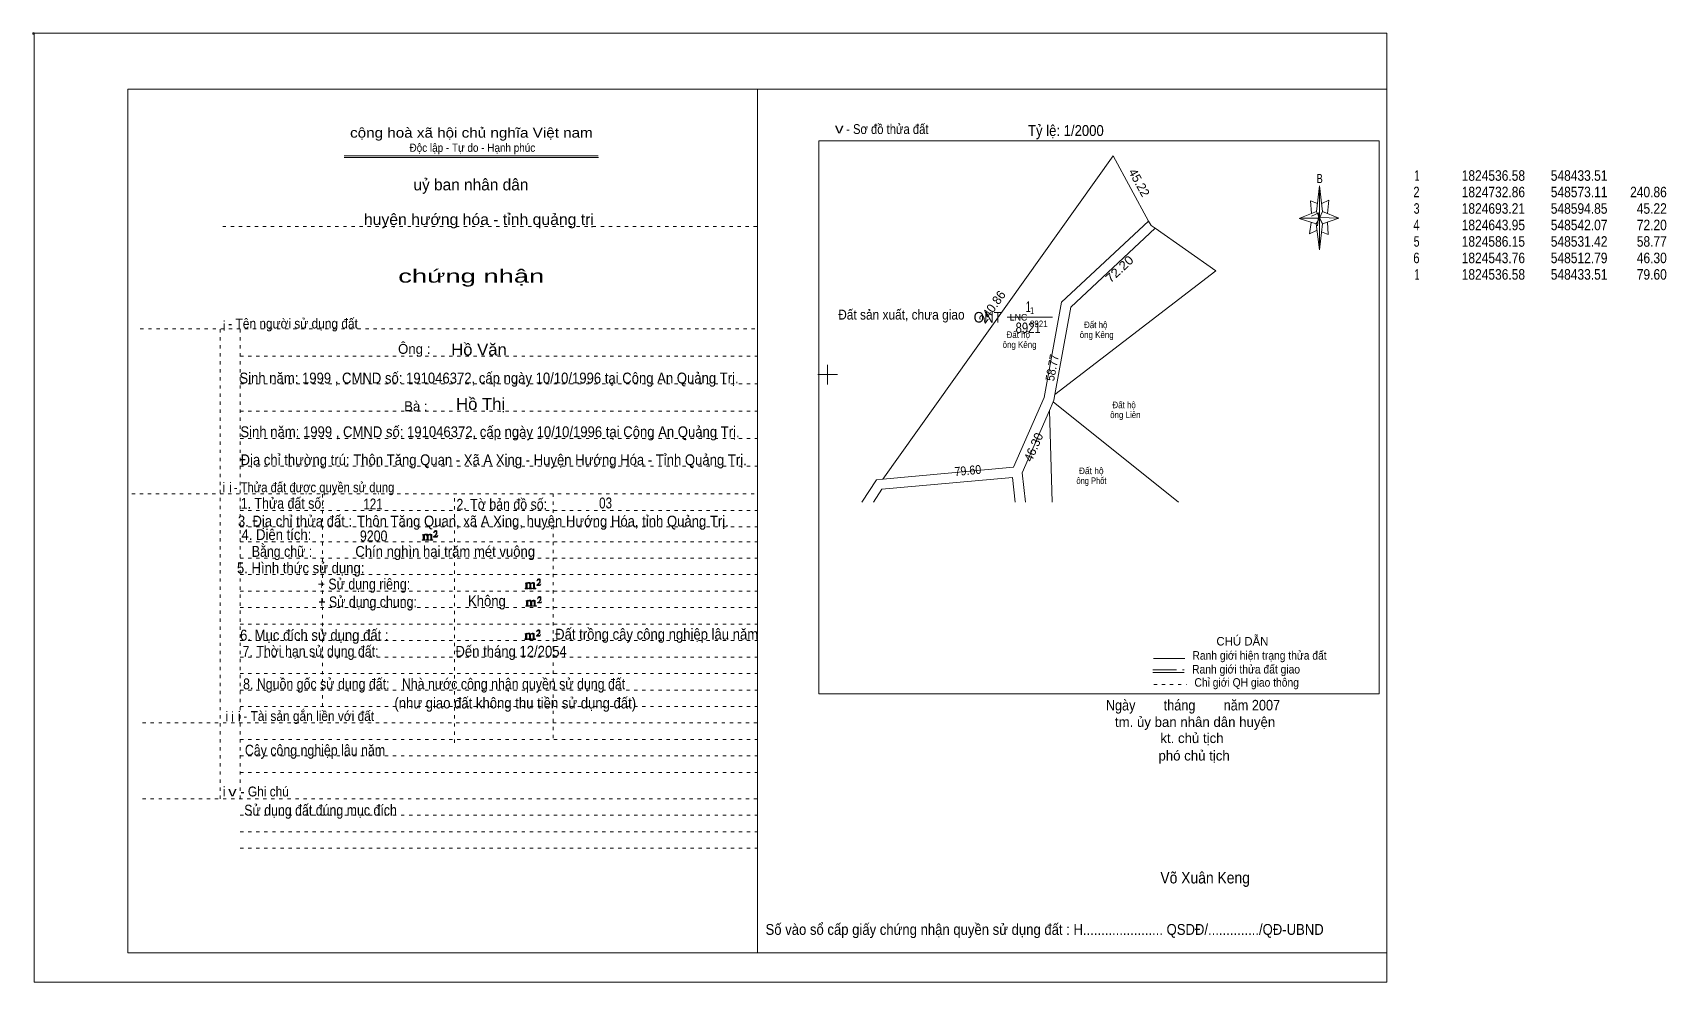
# Model space of a CAD drawing. Header units: centimetres. Extents: x -1.6 to 48, y -3.3 to 25.5.
import ezdxf
from ezdxf.enums import TextEntityAlignment as Align

# ---------------------------------------------------------------- set-up
doc = ezdxf.new("R2010")
doc.units = ezdxf.units.CM
doc.header["$LTSCALE"] = 0.12
doc.linetypes.add('DOTTED', pattern=[1.5, 0.3, -1.2])
doc.linetypes.add('LONG_DASHED', pattern=[7.5, 6, -1.5])
for name, color, linetype, lineweight in [('1', 7, 'DOTTED', 13), ('13', 7, 'Continuous', 13), ('22', 7, 'Continuous', 13), ('33', 7, 'LONG_DASHED', 13), ('4', 7, 'Continuous', 13), ('5', 7, 'Continuous', 13), ('50', 7, 'Continuous', 13), ('63', 7, 'Continuous', 13)]:
    doc.layers.add(name, color=color, linetype=linetype, lineweight=lineweight)
for name, color, linetype in [('10', 7, 'Continuous'), ('23', 7, 'Continuous'), ('30', 7, 'Continuous')]:
    doc.layers.add(name, color=color, linetype=linetype)

msp = doc.modelspace()

# ---------------------------------------------------------------- hatches: boundary and pattern name
at = {"layer": '50'}
for points in [[(10.27, 10.13), (10.27, 10.12), (10.27, 10.11), (10.25, 10.11), (10.24, 10.11), (10.24, 10.1), (10.33, 10.1), (10.33, 10.11), (10.32, 10.11), (10.31, 10.11), (10.31, 10.12), (10.31, 10.13), (10.31, 10.24), (10.31, 10.25), (10.32, 10.26), (10.34, 10.26), (10.35, 10.26), (10.36, 10.26), (10.37, 10.25), (10.39, 10.22), (10.39, 10.13), (10.37, 10.12), (10.37, 10.11), (10.36, 10.11), (10.35, 10.11), (10.35, 10.1), (10.44, 10.1), (10.44, 10.11), (10.43, 10.11), (10.42, 10.11), (10.42, 10.12), (10.42, 10.13), (10.42, 10.24), (10.44, 10.26), (10.45, 10.26), (10.46, 10.26), (10.49, 10.26), (10.49, 10.25), (10.5, 10.24), (10.5, 10.22), (10.5, 10.13), (10.5, 10.12), (10.49, 10.11), (10.49, 10.11), (10.47, 10.11), (10.47, 10.1), (10.56, 10.1), (10.56, 10.11), (10.55, 10.11), (10.54, 10.11), (10.53, 10.12), (10.53, 10.13), (10.53, 10.2), (10.53, 10.25), (10.53, 10.26), (10.52, 10.27), (10.5, 10.28), (10.47, 10.28), (10.46, 10.28), (10.44, 10.27), (10.41, 10.25), (10.41, 10.26), (10.4, 10.28), (10.39, 10.28), (10.37, 10.28), (10.35, 10.28), (10.34, 10.28), (10.32, 10.26), (10.31, 10.26), (10.31, 10.25), (10.31, 10.25), (10.31, 10.26), (10.31, 10.28), (10.24, 10.26), (10.24, 10.26), (10.25, 10.26), (10.27, 10.25), (10.27, 10.24), (10.27, 10.23)], [(10.69, 10.19), (10.72, 10.24), (10.72, 10.24), (10.71, 10.22), (10.69, 10.22), (10.68, 10.22), (10.63, 10.22), (10.66, 10.26), (10.67, 10.27), (10.69, 10.28), (10.69, 10.3), (10.69, 10.32), (10.69, 10.34), (10.69, 10.35), (10.69, 10.37), (10.68, 10.38), (10.67, 10.38), (10.66, 10.39), (10.65, 10.39), (10.63, 10.38), (10.63, 10.38), (10.62, 10.37), (10.61, 10.35), (10.59, 10.33), (10.61, 10.33), (10.61, 10.35), (10.62, 10.35), (10.63, 10.36), (10.65, 10.36), (10.66, 10.36), (10.67, 10.35), (10.68, 10.35), (10.68, 10.32), (10.68, 10.3), (10.66, 10.28), (10.66, 10.26), (10.65, 10.25), (10.59, 10.2), (10.59, 10.19)], [(13.39, 8.66), (13.39, 8.65), (13.39, 8.64), (13.38, 8.64), (13.37, 8.64), (13.37, 8.62), (13.45, 8.62), (13.45, 8.64), (13.44, 8.64), (13.43, 8.64), (13.43, 8.65), (13.43, 8.66), (13.43, 8.77), (13.43, 8.78), (13.44, 8.79), (13.47, 8.79), (13.48, 8.79), (13.49, 8.79), (13.5, 8.78), (13.51, 8.74), (13.51, 8.66), (13.5, 8.65), (13.5, 8.64), (13.49, 8.64), (13.48, 8.64), (13.48, 8.62), (13.57, 8.62), (13.57, 8.64), (13.55, 8.64), (13.54, 8.64), (13.54, 8.65), (13.54, 8.66), (13.54, 8.77), (13.57, 8.79), (13.58, 8.79), (13.59, 8.79), (13.61, 8.79), (13.61, 8.78), (13.62, 8.77), (13.62, 8.74), (13.62, 8.66), (13.62, 8.65), (13.61, 8.64), (13.61, 8.64), (13.6, 8.64), (13.6, 8.62), (13.69, 8.62), (13.69, 8.64), (13.67, 8.64), (13.66, 8.64), (13.65, 8.65), (13.65, 8.66), (13.65, 8.73), (13.65, 8.78), (13.65, 8.79), (13.64, 8.8), (13.62, 8.81), (13.6, 8.81), (13.59, 8.81), (13.57, 8.8), (13.53, 8.78), (13.53, 8.79), (13.52, 8.81), (13.51, 8.81), (13.5, 8.81), (13.48, 8.81), (13.47, 8.81), (13.44, 8.79), (13.43, 8.79), (13.43, 8.78), (13.43, 8.78), (13.43, 8.79), (13.43, 8.81), (13.37, 8.79), (13.37, 8.79), (13.38, 8.79), (13.39, 8.78), (13.39, 8.77), (13.39, 8.76)], [(13.82, 8.72), (13.84, 8.77), (13.84, 8.77), (13.83, 8.74), (13.82, 8.74), (13.81, 8.74), (13.75, 8.74), (13.79, 8.79), (13.8, 8.8), (13.82, 8.81), (13.82, 8.83), (13.82, 8.84), (13.82, 8.87), (13.82, 8.88), (13.82, 8.9), (13.81, 8.91), (13.8, 8.91), (13.79, 8.92), (13.77, 8.92), (13.75, 8.91), (13.75, 8.91), (13.74, 8.9), (13.73, 8.88), (13.72, 8.86), (13.73, 8.86), (13.73, 8.88), (13.74, 8.88), (13.75, 8.89), (13.77, 8.89), (13.79, 8.89), (13.8, 8.88), (13.81, 8.88), (13.81, 8.84), (13.81, 8.83), (13.79, 8.81), (13.79, 8.79), (13.77, 8.78), (13.72, 8.73), (13.72, 8.72)], [(13.41, 8.12), (13.41, 8.11), (13.41, 8.1), (13.4, 8.1), (13.39, 8.1), (13.39, 8.09), (13.48, 8.09), (13.48, 8.1), (13.47, 8.1), (13.45, 8.1), (13.45, 8.11), (13.45, 8.12), (13.45, 8.23), (13.45, 8.24), (13.47, 8.26), (13.49, 8.26), (13.5, 8.26), (13.51, 8.26), (13.52, 8.24), (13.53, 8.21), (13.53, 8.12), (13.52, 8.11), (13.52, 8.1), (13.51, 8.1), (13.5, 8.1), (13.5, 8.09), (13.59, 8.09), (13.59, 8.1), (13.58, 8.1), (13.57, 8.1), (13.57, 8.11), (13.57, 8.12), (13.57, 8.23), (13.59, 8.26), (13.6, 8.26), (13.61, 8.26), (13.63, 8.26), (13.63, 8.24), (13.64, 8.23), (13.64, 8.21), (13.64, 8.12), (13.64, 8.11), (13.63, 8.1), (13.63, 8.1), (13.62, 8.1), (13.62, 8.09), (13.71, 8.09), (13.71, 8.1), (13.7, 8.1), (13.69, 8.1), (13.67, 8.11), (13.67, 8.12), (13.67, 8.2), (13.67, 8.24), (13.67, 8.26), (13.66, 8.27), (13.64, 8.28), (13.62, 8.28), (13.61, 8.28), (13.59, 8.27), (13.55, 8.24), (13.55, 8.26), (13.54, 8.28), (13.53, 8.28), (13.52, 8.28), (13.5, 8.28), (13.49, 8.28), (13.47, 8.26), (13.45, 8.26), (13.45, 8.24), (13.45, 8.24), (13.45, 8.26), (13.45, 8.28), (13.39, 8.26), (13.39, 8.26), (13.4, 8.26), (13.41, 8.24), (13.41, 8.23), (13.41, 8.22)], [(13.84, 8.19), (13.86, 8.23), (13.86, 8.23), (13.85, 8.21), (13.84, 8.21), (13.83, 8.21), (13.77, 8.21), (13.81, 8.26), (13.82, 8.27), (13.84, 8.28), (13.84, 8.3), (13.84, 8.31), (13.84, 8.33), (13.84, 8.34), (13.84, 8.37), (13.83, 8.38), (13.82, 8.38), (13.81, 8.39), (13.8, 8.39), (13.77, 8.38), (13.77, 8.38), (13.76, 8.37), (13.75, 8.34), (13.74, 8.32), (13.75, 8.32), (13.75, 8.34), (13.76, 8.34), (13.77, 8.36), (13.8, 8.36), (13.81, 8.36), (13.82, 8.34), (13.83, 8.34), (13.83, 8.31), (13.83, 8.3), (13.81, 8.28), (13.81, 8.26), (13.8, 8.24), (13.74, 8.2), (13.74, 8.19)], [(13.38, 7.12), (13.38, 7.11), (13.38, 7.1), (13.37, 7.1), (13.36, 7.1), (13.36, 7.08), (13.44, 7.08), (13.44, 7.1), (13.43, 7.1), (13.42, 7.1), (13.42, 7.11), (13.42, 7.12), (13.42, 7.23), (13.42, 7.24), (13.43, 7.25), (13.46, 7.25), (13.47, 7.25), (13.48, 7.25), (13.49, 7.24), (13.5, 7.2), (13.5, 7.12), (13.49, 7.11), (13.49, 7.1), (13.48, 7.1), (13.47, 7.1), (13.47, 7.08), (13.56, 7.08), (13.56, 7.1), (13.54, 7.1), (13.53, 7.1), (13.53, 7.11), (13.53, 7.12), (13.53, 7.23), (13.56, 7.25), (13.57, 7.25), (13.58, 7.25), (13.6, 7.25), (13.6, 7.24), (13.61, 7.23), (13.61, 7.2), (13.61, 7.12), (13.61, 7.11), (13.6, 7.1), (13.6, 7.1), (13.59, 7.1), (13.59, 7.08), (13.68, 7.08), (13.68, 7.1), (13.66, 7.1), (13.65, 7.1), (13.64, 7.11), (13.64, 7.12), (13.64, 7.19), (13.64, 7.24), (13.64, 7.25), (13.63, 7.26), (13.61, 7.27), (13.59, 7.27), (13.58, 7.27), (13.56, 7.26), (13.52, 7.24), (13.52, 7.25), (13.51, 7.27), (13.5, 7.27), (13.49, 7.27), (13.47, 7.27), (13.46, 7.27), (13.43, 7.25), (13.42, 7.25), (13.42, 7.24), (13.42, 7.24), (13.42, 7.25), (13.42, 7.27), (13.36, 7.25), (13.36, 7.25), (13.37, 7.25), (13.38, 7.24), (13.38, 7.23), (13.38, 7.22)], [(13.81, 7.18), (13.83, 7.23), (13.83, 7.23), (13.82, 7.2), (13.81, 7.2), (13.8, 7.2), (13.74, 7.2), (13.78, 7.25), (13.79, 7.26), (13.81, 7.27), (13.81, 7.29), (13.81, 7.3), (13.81, 7.33), (13.81, 7.34), (13.81, 7.36), (13.8, 7.37), (13.79, 7.37), (13.78, 7.38), (13.76, 7.38), (13.74, 7.37), (13.74, 7.37), (13.73, 7.36), (13.72, 7.34), (13.71, 7.32), (13.72, 7.32), (13.72, 7.34), (13.73, 7.34), (13.74, 7.35), (13.76, 7.35), (13.78, 7.35), (13.79, 7.34), (13.8, 7.34), (13.8, 7.3), (13.8, 7.29), (13.78, 7.27), (13.78, 7.25), (13.76, 7.24), (13.71, 7.19), (13.71, 7.18)]]:
    msp.add_hatch(color=256, dxfattribs=at).paths.add_polyline_path(points)

# ---------------------------------------------------------------- linework, layer by layer
at = {"layer": '1', "linetype": 'Continuous'}
for p, q in [((1.31, -2.42), (1.31, 23.78)), ((1.31, 23.78), (39.51, 23.78)), ((20.41, -2.42), (20.41, 23.78)), ((39.51, -2.42), (39.51, 23.78)), ((7.87, 21.76), (15.58, 21.76)), ((7.87, 21.71), (15.59, 21.71)), ((37.36, 19.69), (36.85, 19.86)), ((1.31, -2.42), (39.51, -2.42))]:
    msp.add_line(p, q, dxfattribs=at)
at = {"layer": '1'}
for p, q in [((4.19, 19.61), (20.41, 19.61)), ((1.69, 16.51), (20.41, 16.51)), ((4.11, 2.25), (4.11, 16.51)), ((4.72, 2.25), (4.72, 16.51)), ((4.72, 15.68), (20.41, 15.68)), ((4.72, 14.84), (20.41, 14.84)), ((4.72, 14.01), (20.41, 14.01)), ((4.72, 13.18), (20.41, 13.18)), ((4.72, 12.34), (20.41, 12.34)), ((1.43, 11.5), (20.41, 11.5)), ((7.22, 5.05), (7.22, 11.5)), ((11.22, 3.95), (11.22, 11.5)), ((14.22, 4.09), (14.22, 11.5)), ((4.72, 11), (20.41, 11)), ((4.72, 10.5), (20.41, 10.5)), ((4.72, 10.05), (20.41, 10.05)), ((4.72, 9.55), (20.41, 9.55)), ((4.72, 9.05), (20.41, 9.05)), ((4.72, 8.55), (20.41, 8.55)), ((4.72, 8.05), (20.41, 8.05)), ((4.72, 7.55), (20.41, 7.55)), ((4.72, 7.05), (20.41, 7.05)), ((4.72, 6.55), (20.41, 6.55)), ((4.72, 6.05), (20.41, 6.05)), ((4.72, 5.55), (20.41, 5.55)), ((4.72, 5.05), (20.41, 5.05)), ((1.76, 4.55), (20.41, 4.55)), ((4.72, 4.05), (20.41, 4.05)), ((4.72, 3.55), (20.41, 3.55)), ((4.72, 3.05), (20.41, 3.05)), ((1.76, 2.25), (20.41, 2.25)), ((4.72, 1.75), (20.41, 1.75)), ((4.72, 1.25), (20.41, 1.25)), ((4.72, 0.75), (20.41, 0.75))]:
    msp.add_line(p, q, dxfattribs=at)
at = {"layer": '1', "linetype": 'Continuous'}
msp.add_lwpolyline([(-1.53, -3.32), (39.51, -3.32), (39.51, 25.48), (-1.53, 25.48)], close=True, dxfattribs=at)
msp.add_lwpolyline([(37.37, 19.49), (37.16, 19.39), (37.21, 19.74)], dxfattribs=at)
at = {"layer": '13'}
msp.add_line((28.68, 16.86), (29.36, 16.86), dxfattribs=at)
at = {"layer": '22'}
for p, q in [((29.64, 17.32), (32.28, 19.78)), ((29.92, 17.17), (32.48, 19.56)), ((32.48, 19.56), (34.32, 18.27)), ((29.43, 14.52), (34.32, 18.27)), ((29.43, 14.52), (29.92, 17.17)), ((29.27, 14.03), (29.35, 11.25)), ((33.19, 11.25), (29.38, 14.29)), ((28.15, 12), (28.23, 11.25)), ((28.44, 12.14), (28.54, 11.25))]:
    msp.add_line(p, q, dxfattribs=at)
for points in [[(24.22, 11.95), (31.2, 21.76), (32.28, 19.78)], [(32.48, 19.56), (32.36, 19.64), (32.28, 19.78)], [(24.22, 11.95), (28.18, 12.31), (29.11, 14.43), (29.64, 17.32)], [(29.38, 14.29), (29.4, 14.34), (29.43, 14.52)], [(28.44, 12.14), (29.27, 14.03), (29.38, 14.29)], [(23.58, 11.25), (24.02, 11.93), (24.22, 11.95)], [(23.93, 11.25), (24.19, 11.64), (28.15, 12)]]:
    msp.add_lwpolyline(points, dxfattribs=at)
at = {"layer": '33'}
msp.add_line((27.99, 16.86), (29.27, 16.86), dxfattribs=at)
at = {"layer": '4'}
for p, q in [((32.43, 6.51), (33.38, 6.51)), ((32.41, 6.08), (33.36, 6.08))]:
    msp.add_line(p, q, dxfattribs=at)
at = {"layer": '4', "linetype": 'LONG_DASHED'}
msp.add_line((32.41, 6.16), (33.36, 6.16), dxfattribs=at)
at = {"layer": '4', "linetype": 'DOTTED'}
msp.add_line((32.44, 5.72), (33.43, 5.72), dxfattribs=at)
at = {"layer": '4'}
msp.add_lwpolyline([(22.28, 22.21), (39.27, 22.21), (39.27, 5.43), (22.28, 5.43)], close=True, dxfattribs=at)
msp.add_circle((-1.55, 25.47), 0.025, dxfattribs=at)
at = {"layer": '5'}
for p, q in [((37.37, 20.07), (37.46, 20.85)), ((37.55, 20.07), (38.05, 19.87)), ((37.55, 19.69), (37.46, 18.91)), ((37.73, 19.37), (37.52, 19.45)), ((37.71, 19.75), (37.73, 19.37))]:
    msp.add_line(p, q, dxfattribs=at)
for points in [[(37.46, 20.85), (37.55, 20.07), (37.46, 19.87)], [(37.46, 19.87), (36.87, 19.87), (37.37, 20.07), (37.55, 19.69), (38.05, 19.87), (37.46, 19.89)], [(37.46, 19.87), (37.46, 18.91), (37.36, 19.69)]]:
    msp.add_lwpolyline(points, close=True, dxfattribs=at)
for points in [[(37.4, 20.31), (37.19, 20.39), (37.22, 20.01)], [(37.53, 20.31), (37.75, 20.41), (37.71, 20.01)], [(37.46, 19.87), (37.37, 20.07), (36.87, 19.87)], [(37.22, 19.93), (37.44, 20.03), (37.4, 19.63)], [(37.46, 19.87), (37.55, 19.69), (38.05, 19.87)]]:
    msp.add_lwpolyline(points, dxfattribs=at)
at = {"layer": '50'}
for points in [[(10.27, 10.13), (10.27, 10.12), (10.27, 10.11), (10.25, 10.11), (10.24, 10.11), (10.24, 10.1), (10.33, 10.1), (10.33, 10.11), (10.32, 10.11), (10.31, 10.11), (10.31, 10.12), (10.31, 10.13), (10.31, 10.24), (10.31, 10.25), (10.32, 10.26), (10.34, 10.26), (10.35, 10.26), (10.36, 10.26), (10.37, 10.25), (10.39, 10.22), (10.39, 10.13), (10.37, 10.12), (10.37, 10.11), (10.36, 10.11), (10.35, 10.11), (10.35, 10.1), (10.44, 10.1), (10.44, 10.11), (10.43, 10.11), (10.42, 10.11), (10.42, 10.12), (10.42, 10.13), (10.42, 10.24), (10.44, 10.26), (10.45, 10.26), (10.46, 10.26), (10.49, 10.26), (10.49, 10.25), (10.5, 10.24), (10.5, 10.22), (10.5, 10.13), (10.5, 10.12), (10.49, 10.11), (10.49, 10.11), (10.47, 10.11), (10.47, 10.1), (10.56, 10.1), (10.56, 10.11), (10.55, 10.11), (10.54, 10.11), (10.53, 10.12), (10.53, 10.13), (10.53, 10.2), (10.53, 10.25), (10.53, 10.26), (10.52, 10.27), (10.5, 10.28), (10.47, 10.28), (10.46, 10.28), (10.44, 10.27), (10.41, 10.25), (10.41, 10.26), (10.4, 10.28), (10.39, 10.28), (10.37, 10.28), (10.35, 10.28), (10.34, 10.28), (10.32, 10.26), (10.31, 10.26), (10.31, 10.25), (10.31, 10.25), (10.31, 10.26), (10.31, 10.28), (10.24, 10.26), (10.24, 10.26), (10.25, 10.26), (10.27, 10.25), (10.27, 10.24), (10.27, 10.23)], [(10.69, 10.19), (10.72, 10.24), (10.72, 10.24), (10.71, 10.22), (10.69, 10.22), (10.68, 10.22), (10.63, 10.22), (10.66, 10.26), (10.67, 10.27), (10.69, 10.28), (10.69, 10.3), (10.69, 10.32), (10.69, 10.34), (10.69, 10.35), (10.69, 10.37), (10.68, 10.38), (10.67, 10.38), (10.66, 10.39), (10.65, 10.39), (10.63, 10.38), (10.63, 10.38), (10.62, 10.37), (10.61, 10.35), (10.59, 10.33), (10.61, 10.33), (10.61, 10.35), (10.62, 10.35), (10.63, 10.36), (10.65, 10.36), (10.66, 10.36), (10.67, 10.35), (10.68, 10.35), (10.68, 10.32), (10.68, 10.3), (10.66, 10.28), (10.66, 10.26), (10.65, 10.25), (10.59, 10.2), (10.59, 10.19)], [(13.39, 8.66), (13.39, 8.65), (13.39, 8.64), (13.38, 8.64), (13.37, 8.64), (13.37, 8.62), (13.45, 8.62), (13.45, 8.64), (13.44, 8.64), (13.43, 8.64), (13.43, 8.65), (13.43, 8.66), (13.43, 8.77), (13.43, 8.78), (13.44, 8.79), (13.47, 8.79), (13.48, 8.79), (13.49, 8.79), (13.5, 8.78), (13.51, 8.74), (13.51, 8.66), (13.5, 8.65), (13.5, 8.64), (13.49, 8.64), (13.48, 8.64), (13.48, 8.62), (13.57, 8.62), (13.57, 8.64), (13.55, 8.64), (13.54, 8.64), (13.54, 8.65), (13.54, 8.66), (13.54, 8.77), (13.57, 8.79), (13.58, 8.79), (13.59, 8.79), (13.61, 8.79), (13.61, 8.78), (13.62, 8.77), (13.62, 8.74), (13.62, 8.66), (13.62, 8.65), (13.61, 8.64), (13.61, 8.64), (13.6, 8.64), (13.6, 8.62), (13.69, 8.62), (13.69, 8.64), (13.67, 8.64), (13.66, 8.64), (13.65, 8.65), (13.65, 8.66), (13.65, 8.73), (13.65, 8.78), (13.65, 8.79), (13.64, 8.8), (13.62, 8.81), (13.6, 8.81), (13.59, 8.81), (13.57, 8.8), (13.53, 8.78), (13.53, 8.79), (13.52, 8.81), (13.51, 8.81), (13.5, 8.81), (13.48, 8.81), (13.47, 8.81), (13.44, 8.79), (13.43, 8.79), (13.43, 8.78), (13.43, 8.78), (13.43, 8.79), (13.43, 8.81), (13.37, 8.79), (13.37, 8.79), (13.38, 8.79), (13.39, 8.78), (13.39, 8.77), (13.39, 8.76)], [(13.82, 8.72), (13.84, 8.77), (13.84, 8.77), (13.83, 8.74), (13.82, 8.74), (13.81, 8.74), (13.75, 8.74), (13.79, 8.79), (13.8, 8.8), (13.82, 8.81), (13.82, 8.83), (13.82, 8.84), (13.82, 8.87), (13.82, 8.88), (13.82, 8.9), (13.81, 8.91), (13.8, 8.91), (13.79, 8.92), (13.77, 8.92), (13.75, 8.91), (13.75, 8.91), (13.74, 8.9), (13.73, 8.88), (13.72, 8.86), (13.73, 8.86), (13.73, 8.88), (13.74, 8.88), (13.75, 8.89), (13.77, 8.89), (13.79, 8.89), (13.8, 8.88), (13.81, 8.88), (13.81, 8.84), (13.81, 8.83), (13.79, 8.81), (13.79, 8.79), (13.77, 8.78), (13.72, 8.73), (13.72, 8.72)], [(13.41, 8.12), (13.41, 8.11), (13.41, 8.1), (13.4, 8.1), (13.39, 8.1), (13.39, 8.09), (13.48, 8.09), (13.48, 8.1), (13.47, 8.1), (13.45, 8.1), (13.45, 8.11), (13.45, 8.12), (13.45, 8.23), (13.45, 8.24), (13.47, 8.26), (13.49, 8.26), (13.5, 8.26), (13.51, 8.26), (13.52, 8.24), (13.53, 8.21), (13.53, 8.12), (13.52, 8.11), (13.52, 8.1), (13.51, 8.1), (13.5, 8.1), (13.5, 8.09), (13.59, 8.09), (13.59, 8.1), (13.58, 8.1), (13.57, 8.1), (13.57, 8.11), (13.57, 8.12), (13.57, 8.23), (13.59, 8.26), (13.6, 8.26), (13.61, 8.26), (13.63, 8.26), (13.63, 8.24), (13.64, 8.23), (13.64, 8.21), (13.64, 8.12), (13.64, 8.11), (13.63, 8.1), (13.63, 8.1), (13.62, 8.1), (13.62, 8.09), (13.71, 8.09), (13.71, 8.1), (13.7, 8.1), (13.69, 8.1), (13.67, 8.11), (13.67, 8.12), (13.67, 8.2), (13.67, 8.24), (13.67, 8.26), (13.66, 8.27), (13.64, 8.28), (13.62, 8.28), (13.61, 8.28), (13.59, 8.27), (13.55, 8.24), (13.55, 8.26), (13.54, 8.28), (13.53, 8.28), (13.52, 8.28), (13.5, 8.28), (13.49, 8.28), (13.47, 8.26), (13.45, 8.26), (13.45, 8.24), (13.45, 8.24), (13.45, 8.26), (13.45, 8.28), (13.39, 8.26), (13.39, 8.26), (13.4, 8.26), (13.41, 8.24), (13.41, 8.23), (13.41, 8.22)], [(13.84, 8.19), (13.86, 8.23), (13.86, 8.23), (13.85, 8.21), (13.84, 8.21), (13.83, 8.21), (13.77, 8.21), (13.81, 8.26), (13.82, 8.27), (13.84, 8.28), (13.84, 8.3), (13.84, 8.31), (13.84, 8.33), (13.84, 8.34), (13.84, 8.37), (13.83, 8.38), (13.82, 8.38), (13.81, 8.39), (13.8, 8.39), (13.77, 8.38), (13.77, 8.38), (13.76, 8.37), (13.75, 8.34), (13.74, 8.32), (13.75, 8.32), (13.75, 8.34), (13.76, 8.34), (13.77, 8.36), (13.8, 8.36), (13.81, 8.36), (13.82, 8.34), (13.83, 8.34), (13.83, 8.31), (13.83, 8.3), (13.81, 8.28), (13.81, 8.26), (13.8, 8.24), (13.74, 8.2), (13.74, 8.19)], [(13.38, 7.12), (13.38, 7.11), (13.38, 7.1), (13.37, 7.1), (13.36, 7.1), (13.36, 7.08), (13.44, 7.08), (13.44, 7.1), (13.43, 7.1), (13.42, 7.1), (13.42, 7.11), (13.42, 7.12), (13.42, 7.23), (13.42, 7.24), (13.43, 7.25), (13.46, 7.25), (13.47, 7.25), (13.48, 7.25), (13.49, 7.24), (13.5, 7.2), (13.5, 7.12), (13.49, 7.11), (13.49, 7.1), (13.48, 7.1), (13.47, 7.1), (13.47, 7.08), (13.56, 7.08), (13.56, 7.1), (13.54, 7.1), (13.53, 7.1), (13.53, 7.11), (13.53, 7.12), (13.53, 7.23), (13.56, 7.25), (13.57, 7.25), (13.58, 7.25), (13.6, 7.25), (13.6, 7.24), (13.61, 7.23), (13.61, 7.2), (13.61, 7.12), (13.61, 7.11), (13.6, 7.1), (13.6, 7.1), (13.59, 7.1), (13.59, 7.08), (13.68, 7.08), (13.68, 7.1), (13.66, 7.1), (13.65, 7.1), (13.64, 7.11), (13.64, 7.12), (13.64, 7.19), (13.64, 7.24), (13.64, 7.25), (13.63, 7.26), (13.61, 7.27), (13.59, 7.27), (13.58, 7.27), (13.56, 7.26), (13.52, 7.24), (13.52, 7.25), (13.51, 7.27), (13.5, 7.27), (13.49, 7.27), (13.47, 7.27), (13.46, 7.27), (13.43, 7.25), (13.42, 7.25), (13.42, 7.24), (13.42, 7.24), (13.42, 7.25), (13.42, 7.27), (13.36, 7.25), (13.36, 7.25), (13.37, 7.25), (13.38, 7.24), (13.38, 7.23), (13.38, 7.22)], [(13.81, 7.18), (13.83, 7.23), (13.83, 7.23), (13.82, 7.2), (13.81, 7.2), (13.8, 7.2), (13.74, 7.2), (13.78, 7.25), (13.79, 7.26), (13.81, 7.27), (13.81, 7.29), (13.81, 7.3), (13.81, 7.33), (13.81, 7.34), (13.81, 7.36), (13.8, 7.37), (13.79, 7.37), (13.78, 7.38), (13.76, 7.38), (13.74, 7.37), (13.74, 7.37), (13.73, 7.36), (13.72, 7.34), (13.71, 7.32), (13.72, 7.32), (13.72, 7.34), (13.73, 7.34), (13.74, 7.35), (13.76, 7.35), (13.78, 7.35), (13.79, 7.34), (13.8, 7.34), (13.8, 7.3), (13.8, 7.29), (13.78, 7.27), (13.78, 7.25), (13.76, 7.24), (13.71, 7.19), (13.71, 7.18)]]:
    msp.add_lwpolyline(points, close=True, dxfattribs=at)
at = {"layer": '63'}
for p, q in [((22.54, 14.82), (22.54, 15.42)), ((22.24, 15.12), (22.84, 15.12))]:
    msp.add_line(p, q, dxfattribs=at)

# ---------------------------------------------------------------- texts
at = {"layer": '1'}
for s, height, width, p in [('cộng hoà xã hội chủ nghĩa Việt nam', 0.3, 1.15, (11.735, 22.31)), ('v', 0.3, 1.3, (22.895, 22.44)), ('- Sơ đồ thửa đất ', 0.3, 0.85, (24.4, 22.42)), ('Độc lập - Tự do - Hạnh phúc', 0.25, 0.9, (11.765, 21.88)), ('chứng nhận', 0.4, 1.55, (11.73, 17.91)), ('- Tên người sử dụng đất', 0.3, 0.9, (6.325, 16.52)), ('- Thửa đất được quyền sử dụng', 0.3, 0.85, (6.96, 11.55)), ('- Tài sản gắn liền với đất ', 0.3, 0.9, (6.85, 4.61)), ('v', 0.3, 1.3, (4.485, 2.32)), ('- Ghi chú', 0.3, 0.9, (5.465, 2.32))]:
    msp.add_text(s, height=height, dxfattribs=dict(at, width=width)).set_placement(p, align=Align.CENTER)
for s, height, p in [('uỷ ban nhân dân', 0.35, (11.72, 20.71)), ('i', 0.3, (4.235, 16.45)), ('i', 0.3, (4.225, 11.55)), ('i', 0.3, (4.425, 11.55)), ('i', 0.3, (4.315, 4.6)), ('i', 0.3, (4.485, 4.59)), ('i', 0.3, (4.695, 4.6)), ('i', 0.3, (4.235, 2.32))]:
    msp.add_text(s, height=height, dxfattribs=at).set_placement(p, align=Align.CENTER)
at = {"layer": '10', "width": 0.9}
msp.add_text('Võ Xuân Keng', height=0.35, dxfattribs=at).set_placement((33.995, -0.32), align=Align.CENTER)
at = {"layer": '13'}
msp.add_text('LNC', height=0.2, dxfattribs=at).set_placement((28.6, 16.76), align=Align.RIGHT)
for s, width, p in [('1', 0.75, (28.68, 16.96)), ('8921', 0.9, (28.68, 16.56))]:
    msp.add_text(s, height=0.2, dxfattribs=dict(at, width=width)).set_placement(p)
at = {"layer": '22', "width": 0.9}
for s, height, p in [('Đất sản xuất, chưa giao', 0.3, (24.78, 16.79)), ('Đất hộ ', 0.2, (28.36, 16.23)), ('ông Kêng', 0.2, (30.705, 16.23)), ('Đất hộ ', 0.2, (30.71, 16.53)), ('ông Kêng', 0.2, (28.365, 15.93)), ('ông Liên', 0.2, (31.575, 13.8)), ('Đất hộ ', 0.2, (31.57, 14.1))]:
    msp.add_text(s, height=height, dxfattribs=at).set_placement(p, align=Align.CENTER)
at = {"layer": '23'}
for s, width, p in [('ông Phốt', 0.85, (30.545, 11.8)), ('Đất hộ', 0.95, (30.54, 12.1))]:
    msp.add_text(s, height=0.2, dxfattribs=dict(at, width=width)).set_placement(p, align=Align.CENTER)
at = {"layer": '30'}
for s, width, p in [('1', 0.65, (40.5, 21)), ('1824536.58', 0.85, (43.7, 21)), ('548433.51', 0.85, (46.2, 21)), ('548433.51', 0.85, (46.2, 21)), ('2', 0.8, (40.5, 20.5)), ('1824732.86', 0.85, (43.7, 20.5)), ('548573.11', 0.85, (46.2, 20.5)), ('240.86', 0.85, (48, 20.5)), ('3', 0.75, (40.5, 20)), ('1824693.21', 0.85, (43.7, 20)), ('548594.85', 0.85, (46.2, 20)), ('45.22', 0.85, (48, 20)), ('1824643.95', 0.85, (43.7, 19.5)), ('548542.07', 0.85, (46.2, 19.5)), ('72.20', 0.85, (48, 19.5)), ('4', 0.8, (40.5, 19.5)), ('5', 0.75, (40.5, 19)), ('1824586.15', 0.85, (43.7, 19)), ('548531.42', 0.85, (46.2, 19)), ('58.77', 0.85, (48, 19)), ('6', 0.8, (40.5, 18.5)), ('1824543.76', 0.85, (43.7, 18.5)), ('548512.79', 0.85, (46.2, 18.5)), ('46.30', 0.85, (48, 18.5)), ('1', 0.65, (40.5, 18)), ('1824536.58', 0.85, (43.7, 18)), ('548433.51', 0.85, (46.2, 18)), ('79.60', 0.85, (48, 18))]:
    msp.add_text(s, height=0.32, dxfattribs=dict(at, width=width)).set_placement(p, align=Align.RIGHT)
for s, rotation, p in [('45.22', 298.736, (31.875, 20.88)), ('240.86', 54.578, (27.642, 17.097)), ('46.30', 66.275, (28.913, 12.866))]:
    msp.add_text(s, height=0.27, rotation=rotation, dxfattribs=at).set_placement(p, align=Align.CENTER)
for s, rotation, width, p in [('72.20', 43.024, 1.1, (31.488, 18.223)), ('58.77', 79.56, 0.9, (29.485, 15.306)), ('79.60', 5.175, 0.9, (26.808, 12.077))]:
    msp.add_text(s, height=0.27, rotation=rotation, dxfattribs=dict(at, width=width)).set_placement(p, align=Align.CENTER)
at = {"layer": '33', "width": 0.95}
msp.add_text('ONT', height=0.32, dxfattribs=at).set_placement((27.83, 16.7), align=Align.RIGHT)
at = {"layer": '33'}
for s, width, p in [('1', 0.65, (28.63, 17.02)), ('8921', 0.8, (28.625, 16.38))]:
    msp.add_text(s, height=0.32, dxfattribs=dict(at, width=width)).set_placement(p, align=Align.CENTER)
at = {"layer": '4', "width": 0.9}
for s, height, p in [('Tỷ lệ: 1/2000', 0.33, (29.77, 22.36)), ('Ranh giới hiện trạng thửa đất', 0.2591, (35.645, 6.47)), ('Ranh giới thửa đất giao ', 0.2591, (35.28, 6.05)), ('Chỉ giới QH giao thông', 0.2591, (35.255, 5.65))]:
    msp.add_text(s, height=height, dxfattribs=at).set_placement(p, align=Align.CENTER)
at = {"layer": '4'}
msp.add_text('CHÚ DẪN', height=0.2591, dxfattribs=at).set_placement((35.125, 6.9), align=Align.CENTER)
at = {"layer": '5', "width": 0.75}
msp.add_text('B', height=0.276, dxfattribs=at).set_placement((37.47, 20.93), align=Align.CENTER)
at = {"layer": '50'}
for s, height, width, p in [('  huyện hướng hóa - tỉnh quảng trị', 0.34, 1.05, (11.83, 19.66)), ('Hồ Văn', 0.36, 1.05, (11.965, 15.7)), ('Sinh năm: 1999 , CMND số: 191046372, cấp ngày 10/10/1996 tại Công An Quảng Trị.', 0.33, 0.9, (12.27, 14.85)), ('Hồ Thị', 0.36, 1.05, (12.015, 14.05)), ('Sinh năm: 1999 , CMND số: 191046372, cấp ngày 10/10/1996 tại Công An Quảng Trị.', 0.33, 0.9, (12.3, 13.22)), ('Địa chỉ thường trú: Thôn Tăng Quan - Xã A Xing - Huyện Hướng Hóa - Tỉnh Quảng Trị.', 0.33, 0.9, (12.41, 12.37)), ('1. Thửa đất số:  ', 0.33, 0.85, (6.115, 11.05)), ('121', 0.33, 0.8, (8.75, 11.03)), ('2. Tờ bản đồ số:  ', 0.33, 0.85, (12.76, 11.02)), ('03', 0.33, 0.8, (15.805, 11.06)), ('3. Địa chỉ thửa đất : ', 0.33, 0.9, (6.44, 10.51)), ('4. Diện tích: ', 0.33, 0.9, (5.875, 10.1)), ('Thôn Tăng Quan, xã A Xing, huyện Hướng Hóa, tỉnh Quảng Trị.', 0.33, 0.9, (13.905, 10.51)), ('Bằng chữ :', 0.33, 0.85, (5.99, 9.59)), ('Chín nghìn hai trăm mét vuông', 0.33, 0.9, (10.94, 9.59)), ('9200', 0.33, 0.85, (8.77, 10.06)), ('5. Hình thức sử dụng:', 0.33, 0.9, (6.555, 9.09)), ('+ Sử dụng riêng:', 0.33, 0.85, (8.475, 8.6)), ('Không', 0.33, 0.9, (12.205, 8.09)), ('+ Sử dụng chung:', 0.33, 0.85, (8.585, 8.06)), ('Đất trồng cây công nghiệp lâu năm', 0.33, 0.9, (17.355, 7.08)), ('6. Mục đích sử dụng đất :', 0.33, 0.9, (6.97, 7.05)), ('7. Thời hạn sử dụng đất:', 0.33, 0.85, (6.855, 6.56)), ('Đến tháng 12/2054', 0.33, 0.9, (12.94, 6.56)), ('8. Nguồn gốc sử dụng đất:', 0.33, 0.85, (7.03, 5.57)), ('Nhà nước công nhận quyền sử dụng đất ', 0.33, 0.85, (13.065, 5.57)), ('(như giao đất không thu tiền sử dụng đất)', 0.33, 0.9, (13.065, 4.99)), ('Ngày        tháng        năm 2007', 0.32, 0.9, (33.625, 4.93)), ('Cây công nghiệp lâu năm', 0.33, 0.85, (6.99, 3.56)), ('Sử dụng đất đúng mục đích ', 0.33, 0.85, (7.21, 1.74)), ('Số vào sổ cấp giấy chứng nhận quyền sử dụng đất : H...................... QSDĐ/............../QĐ-UBND', 0.33, 0.9, (29.125, -1.88))]:
    msp.add_text(s, height=height, dxfattribs=dict(at, width=width)).set_placement(p, align=Align.CENTER)
for s, p in [('Ông :', (10, 15.75)), ('Bà :', (10.05, 14.01)), ('tm. ủy ban nhân dân huyện ', (33.745, 4.43)), ('kt. chủ tịch', (33.595, 3.94)), ('phó chủ tịch', (33.66, 3.41))]:
    msp.add_text(s, height=0.3, dxfattribs=at).set_placement(p, align=Align.CENTER)

doc.saveas('drawing.dxf')
